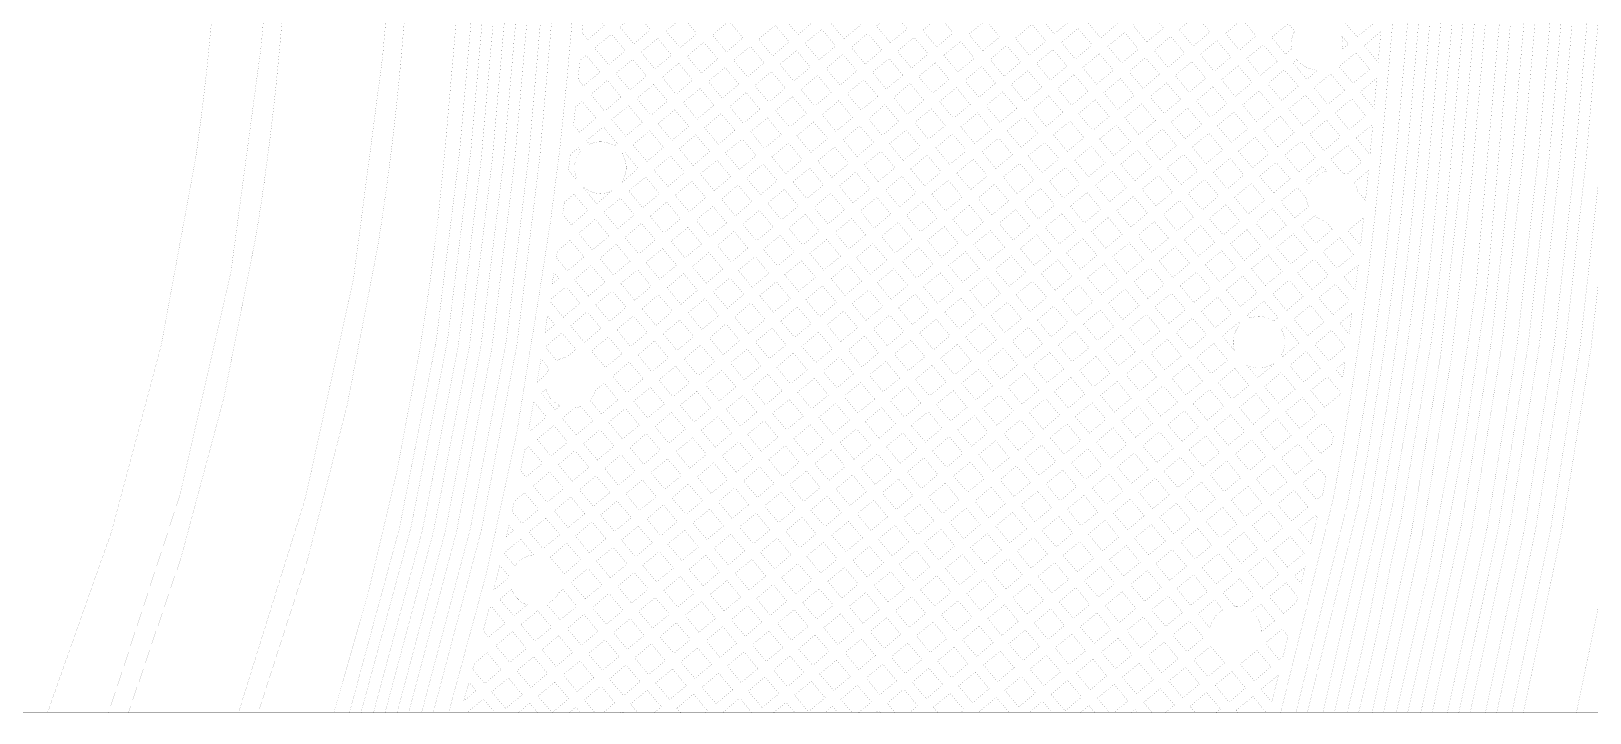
# Model space of a CAD drawing. Extents: x 592 to 965, y 89 to 353.
# Drawn here: x 716.63 to 748.82, y 254.56 to 268.64 of the extents above; entities that cross this region are included whole.
import ezdxf

# ---------------------------------------------------------------- set-up
doc = ezdxf.new("R2010")
doc.units = 0
doc.layers.add('b_area', color=2, linetype='Continuous')

# ---------------------------------------------------------------- blocks, each defined once
blk = doc.blocks.new('PAD_R2')
at = {"layer": 'b_area', "const_width": 0.5}
blk.add_lwpolyline([(0.25, 0, 1), (-0.25, 0, 1)], format="xyb", close=True, dxfattribs=at)

msp = doc.modelspace()

# ---------------------------------------------------------------- linework, layer by layer
at = {"layer": 'b_area', "const_width": 0.0015}
for points in [[(709.841, 254.565), (709.841, 291.046), (765.966, 291.046), (765.966, 254.565)], [(728.01, 268.597), (728.122, 268.464), (728.467, 268.753), (728.178, 269.098), (728.044, 268.986)], [(732.174, 268.91), (732.463, 268.565), (732.808, 268.854), (732.519, 269.199)], [(733.13, 268.826), (733.419, 268.482), (733.764, 268.771), (733.475, 269.115)], [(737.471, 268.928), (737.76, 268.583), (738.105, 268.872), (737.816, 269.217)], [(738.427, 268.844), (738.716, 268.5), (739.06, 268.789), (738.771, 269.133)], [(743.724, 268.862), (744.013, 268.518), (744.356, 268.806), (744.067, 269.151)], [(728.789, 268.725), (729.078, 268.38), (729.422, 268.669), (729.133, 269.014)], [(729.744, 268.641), (730.033, 268.297), (730.377, 268.586), (730.089, 268.93)], [(730.699, 268.558), (730.988, 268.213), (731.333, 268.502), (731.044, 268.847)], [(731.655, 268.474), (731.944, 268.129), (732.288, 268.418), (731.999, 268.763)], [(734.086, 268.743), (734.375, 268.398), (734.719, 268.687), (734.43, 269.031)], [(735.041, 268.659), (735.33, 268.314), (735.674, 268.603), (735.385, 268.948)], [(735.996, 268.575), (736.285, 268.231), (736.63, 268.52), (736.341, 268.865)], [(736.952, 268.492), (737.241, 268.148), (737.585, 268.436), (737.296, 268.781)], [(739.382, 268.761), (739.671, 268.416), (740.015, 268.705), (739.726, 269.049)], [(740.337, 268.677), (740.626, 268.332), (740.971, 268.622), (740.682, 268.966)], [(741.293, 268.593), (741.582, 268.249), (741.926, 268.538), (741.637, 268.882)], [(728.269, 268.289), (728.558, 267.944), (728.903, 268.233), (728.614, 268.578)], [(729.225, 268.205), (729.514, 267.861), (729.858, 268.15), (729.569, 268.494)], [(730.18, 268.122), (730.469, 267.777), (730.813, 268.066), (730.524, 268.411)], [(732.61, 268.39), (732.899, 268.046), (733.244, 268.335), (732.955, 268.679)], [(733.566, 268.307), (733.855, 267.962), (734.199, 268.251), (733.911, 268.596)], [(734.521, 268.223), (734.811, 267.879), (735.155, 268.167), (734.866, 268.512)], [(735.477, 268.139), (735.765, 267.795), (736.11, 268.084), (735.821, 268.428)], [(737.907, 268.408), (738.196, 268.064), (738.541, 268.353), (738.252, 268.697)], [(738.863, 268.325), (739.152, 267.981), (739.496, 268.27), (739.207, 268.614)], [(739.818, 268.241), (740.107, 267.897), (740.451, 268.185), (740.162, 268.53)], [(740.773, 268.157), (741.062, 267.813), (741.407, 268.102), (741.118, 268.446)], [(731.135, 268.038), (731.424, 267.693), (731.769, 267.982), (731.48, 268.327)], [(732.091, 267.954), (732.38, 267.61), (732.724, 267.899), (732.435, 268.243)], [(733.046, 267.87), (733.335, 267.526), (733.68, 267.815), (733.391, 268.16)], [(736.432, 268.056), (736.721, 267.711), (737.066, 268.001), (736.777, 268.345)], [(737.388, 267.973), (737.677, 267.628), (738.021, 267.917), (737.732, 268.261)], [(738.343, 267.889), (738.632, 267.544), (738.977, 267.834), (738.688, 268.178)], [(739.299, 267.805), (739.588, 267.461), (739.932, 267.75), (739.643, 268.094)], [(741.729, 268.074), (742.018, 267.73), (742.362, 268.018), (742.073, 268.363)], [(743.64, 267.907), (743.929, 267.563), (744.273, 267.852), (743.984, 268.196)], [(728.705, 267.769), (728.994, 267.425), (729.339, 267.714), (729.05, 268.058)], [(729.661, 267.686), (729.95, 267.341), (730.294, 267.63), (730.005, 267.975)], [(730.616, 267.602), (730.905, 267.257), (731.249, 267.546), (730.96, 267.891)], [(731.571, 267.518), (731.86, 267.174), (732.205, 267.463), (731.916, 267.807)], [(734.002, 267.787), (734.291, 267.443), (734.635, 267.732), (734.346, 268.076)], [(734.958, 267.704), (735.246, 267.359), (735.59, 267.648), (735.302, 267.992)], [(735.912, 267.62), (736.201, 267.275), (736.546, 267.564), (736.257, 267.909)], [(736.868, 267.536), (737.157, 267.192), (737.502, 267.481), (737.213, 267.826)], [(740.254, 267.722), (740.543, 267.377), (740.887, 267.666), (740.598, 268.01)], [(741.209, 267.638), (741.498, 267.293), (741.843, 267.583), (741.554, 267.927)], [(742.165, 267.554), (742.454, 267.21), (742.798, 267.499), (742.509, 267.843)], [(728.185, 267.333), (728.474, 266.989), (728.819, 267.278), (728.53, 267.622)], [(729.141, 267.25), (729.43, 266.905), (729.775, 267.194), (729.485, 267.539)], [(730.097, 267.166), (730.386, 266.822), (730.73, 267.11), (730.441, 267.455)], [(732.527, 267.435), (732.816, 267.091), (733.16, 267.379), (732.871, 267.723)], [(733.482, 267.351), (733.771, 267.007), (734.116, 267.296), (733.827, 267.64)], [(734.438, 267.268), (734.727, 266.923), (735.071, 267.213), (734.782, 267.557)], [(735.393, 267.184), (735.682, 266.84), (736.026, 267.128), (735.737, 267.473)], [(737.824, 267.453), (738.113, 267.109), (738.457, 267.398), (738.168, 267.742)], [(738.779, 267.369), (739.068, 267.025), (739.413, 267.314), (739.123, 267.658)], [(739.735, 267.286), (740.024, 266.941), (740.368, 267.23), (740.079, 267.575)], [(740.69, 267.202), (740.979, 266.858), (741.323, 267.146), (741.034, 267.491)], [(743.12, 267.471), (743.409, 267.126), (743.754, 267.416), (743.465, 267.76)], [(731.052, 267.082), (731.341, 266.738), (731.685, 267.027), (731.396, 267.371)], [(732.007, 266.999), (732.296, 266.654), (732.641, 266.944), (732.352, 267.288)], [(732.963, 266.915), (733.252, 266.571), (733.596, 266.86), (733.307, 267.204)], [(733.918, 266.831), (734.207, 266.487), (734.551, 266.776), (734.263, 267.121)], [(736.348, 267.1), (736.638, 266.756), (736.982, 267.045), (736.693, 267.389)], [(737.304, 267.017), (737.593, 266.673), (737.938, 266.962), (737.649, 267.306)], [(738.26, 266.934), (738.549, 266.589), (738.893, 266.878), (738.604, 267.222)], [(739.215, 266.85), (739.504, 266.505), (739.849, 266.794), (739.56, 267.139)], [(741.645, 267.118), (741.934, 266.774), (742.279, 267.063), (741.99, 267.407)], [(742.601, 267.035), (742.89, 266.691), (743.234, 266.98), (742.945, 267.324)], [(743.556, 266.951), (743.845, 266.607), (744.19, 266.896), (743.9, 267.241)], [(728.621, 266.814), (728.91, 266.469), (729.255, 266.758), (728.966, 267.103)], [(729.577, 266.73), (729.866, 266.386), (730.211, 266.675), (729.922, 267.019)], [(730.533, 266.647), (730.822, 266.302), (731.166, 266.591), (730.877, 266.935)], [(731.488, 266.563), (731.777, 266.218), (732.121, 266.508), (731.832, 266.852)], [(734.874, 266.748), (735.163, 266.404), (735.507, 266.693), (735.218, 267.037)], [(735.829, 266.665), (736.118, 266.32), (736.462, 266.609), (736.173, 266.953)], [(736.784, 266.581), (737.073, 266.237), (737.418, 266.526), (737.129, 266.87)], [(740.171, 266.766), (740.459, 266.422), (740.804, 266.711), (740.515, 267.055)], [(741.126, 266.683), (741.415, 266.338), (741.759, 266.627), (741.47, 266.971)], [(742.081, 266.599), (742.37, 266.255), (742.714, 266.544), (742.426, 266.888)], [(743.037, 266.516), (743.326, 266.171), (743.67, 266.46), (743.381, 266.804)], [(729.057, 266.294), (729.346, 265.949), (729.691, 266.239), (729.402, 266.583)], [(730.013, 266.21), (730.302, 265.866), (730.647, 266.155), (730.358, 266.5)], [(732.443, 266.479), (732.732, 266.135), (733.077, 266.424), (732.788, 266.768)], [(733.399, 266.396), (733.688, 266.052), (734.032, 266.34), (733.743, 266.684)], [(734.354, 266.312), (734.643, 265.968), (734.988, 266.257), (734.698, 266.601)], [(735.31, 266.229), (735.599, 265.884), (735.943, 266.173), (735.654, 266.518)], [(737.74, 266.497), (738.029, 266.153), (738.374, 266.442), (738.085, 266.787)], [(738.696, 266.414), (738.985, 266.069), (739.329, 266.358), (739.04, 266.703)], [(739.651, 266.33), (739.94, 265.986), (740.284, 266.275), (739.996, 266.619)], [(740.606, 266.247), (740.895, 265.902), (741.24, 266.191), (740.951, 266.536)], [(730.969, 266.127), (731.257, 265.783), (731.602, 266.072), (731.313, 266.416)], [(731.924, 266.043), (732.213, 265.699), (732.557, 265.988), (732.268, 266.332)], [(732.879, 265.96), (733.168, 265.616), (733.513, 265.905), (733.224, 266.249)], [(733.835, 265.876), (734.124, 265.532), (734.468, 265.821), (734.179, 266.165)], [(736.265, 266.145), (736.554, 265.801), (736.898, 266.09), (736.609, 266.434)], [(737.22, 266.061), (737.509, 265.717), (737.854, 266.006), (737.565, 266.35)], [(738.176, 265.978), (738.465, 265.633), (738.81, 265.922), (738.521, 266.267)], [(739.132, 265.894), (739.421, 265.55), (739.765, 265.839), (739.476, 266.183)], [(741.562, 266.163), (741.851, 265.819), (742.195, 266.108), (741.906, 266.452)], [(742.517, 266.079), (742.806, 265.735), (743.151, 266.024), (742.861, 266.369)], [(729.493, 265.774), (729.782, 265.43), (730.127, 265.719), (729.838, 266.063)], [(730.449, 265.691), (730.738, 265.347), (731.082, 265.636), (730.794, 265.98)], [(731.404, 265.608), (731.694, 265.263), (732.038, 265.552), (731.748, 265.896)], [(734.79, 265.792), (735.079, 265.448), (735.424, 265.737), (735.134, 266.082)], [(735.746, 265.709), (736.034, 265.365), (736.379, 265.654), (736.09, 265.998)], [(736.701, 265.626), (736.99, 265.281), (737.334, 265.57), (737.045, 265.914)], [(740.087, 265.811), (740.376, 265.466), (740.72, 265.755), (740.431, 266.1)], [(741.042, 265.727), (741.331, 265.383), (741.676, 265.672), (741.387, 266.016)], [(741.998, 265.644), (742.287, 265.299), (742.631, 265.588), (742.342, 265.932)], [(728.974, 265.339), (729.263, 264.994), (729.607, 265.283), (729.318, 265.627)], [(729.929, 265.255), (730.218, 264.911), (730.562, 265.2), (730.274, 265.544)], [(732.36, 265.524), (732.648, 265.18), (732.993, 265.469), (732.704, 265.813)], [(733.315, 265.44), (733.604, 265.096), (733.949, 265.385), (733.659, 265.73)], [(734.271, 265.357), (734.56, 265.012), (734.904, 265.301), (734.615, 265.646)], [(735.226, 265.273), (735.515, 264.929), (735.859, 265.218), (735.571, 265.562)], [(737.656, 265.542), (737.945, 265.197), (738.29, 265.486), (738.001, 265.831)], [(738.612, 265.458), (738.901, 265.114), (739.245, 265.403), (738.957, 265.747)], [(739.568, 265.375), (739.857, 265.031), (740.201, 265.319), (739.912, 265.664)], [(740.523, 265.291), (740.812, 264.947), (741.156, 265.236), (740.867, 265.58)], [(728.455, 264.903), (728.744, 264.558), (729.088, 264.847), (728.799, 265.192)], [(730.885, 265.171), (731.174, 264.827), (731.518, 265.116), (731.229, 265.461)], [(731.84, 265.088), (732.129, 264.744), (732.473, 265.033), (732.184, 265.377)], [(732.795, 265.004), (733.084, 264.66), (733.429, 264.949), (733.14, 265.293)], [(733.751, 264.921), (734.04, 264.576), (734.385, 264.865), (734.095, 265.21)], [(736.181, 265.19), (736.47, 264.845), (736.815, 265.134), (736.526, 265.479)], [(737.137, 265.106), (737.426, 264.762), (737.77, 265.05), (737.481, 265.395)], [(738.092, 265.022), (738.381, 264.678), (738.726, 264.967), (738.437, 265.311)], [(739.048, 264.939), (739.337, 264.594), (739.681, 264.884), (739.392, 265.228)], [(741.478, 265.208), (741.767, 264.863), (742.112, 265.152), (741.823, 265.497)], [(729.41, 264.819), (729.699, 264.475), (730.043, 264.764), (729.754, 265.108)], [(730.365, 264.735), (730.654, 264.391), (730.998, 264.68), (730.709, 265.025)], [(731.321, 264.652), (731.609, 264.308), (731.954, 264.597), (731.665, 264.941)], [(734.707, 264.837), (734.995, 264.493), (735.339, 264.782), (735.051, 265.126)], [(735.662, 264.754), (735.951, 264.409), (736.295, 264.698), (736.006, 265.043)], [(736.617, 264.67), (736.907, 264.326), (737.251, 264.615), (736.962, 264.959)], [(737.573, 264.586), (737.862, 264.242), (738.206, 264.531), (737.917, 264.875)], [(740.004, 264.855), (740.292, 264.511), (740.636, 264.8), (740.348, 265.144)], [(740.959, 264.772), (741.248, 264.427), (741.592, 264.716), (741.303, 265.061)], [(741.914, 264.688), (742.203, 264.344), (742.547, 264.633), (742.259, 264.977)], [(727.935, 264.467), (728.224, 264.123), (728.569, 264.411), (728.279, 264.756)], [(728.891, 264.383), (729.179, 264.039), (729.524, 264.328), (729.235, 264.672)], [(729.846, 264.3), (730.135, 263.955), (730.479, 264.244), (730.19, 264.589)], [(732.276, 264.569), (732.565, 264.224), (732.909, 264.513), (732.62, 264.858)], [(733.231, 264.485), (733.52, 264.14), (733.865, 264.429), (733.576, 264.774)], [(734.187, 264.401), (734.476, 264.057), (734.82, 264.346), (734.532, 264.69)], [(735.142, 264.318), (735.431, 263.973), (735.776, 264.262), (735.486, 264.607)], [(738.528, 264.503), (738.817, 264.158), (739.162, 264.447), (738.873, 264.792)], [(739.484, 264.419), (739.772, 264.075), (740.117, 264.364), (739.828, 264.708)], [(740.439, 264.336), (740.728, 263.992), (741.072, 264.28), (740.783, 264.625)], [(728.371, 263.947), (728.66, 263.603), (729.004, 263.892), (728.715, 264.236)], [(730.801, 264.216), (731.09, 263.872), (731.434, 264.161), (731.145, 264.505)], [(731.756, 264.133), (732.045, 263.788), (732.39, 264.077), (732.101, 264.422)], [(732.712, 264.049), (733.001, 263.705), (733.345, 263.993), (733.056, 264.338)], [(733.667, 263.965), (733.956, 263.621), (734.301, 263.91), (734.012, 264.254)], [(736.098, 264.234), (736.387, 263.889), (736.731, 264.179), (736.442, 264.523)], [(737.053, 264.15), (737.342, 263.806), (737.687, 264.095), (737.398, 264.44)], [(738.009, 264.067), (738.298, 263.723), (738.642, 264.011), (738.353, 264.356)], [(738.964, 263.983), (739.253, 263.639), (739.597, 263.928), (739.308, 264.272)], [(741.394, 264.252), (741.683, 263.908), (742.028, 264.197), (741.739, 264.541)], [(742.35, 264.169), (742.639, 263.824), (742.983, 264.113), (742.694, 264.458)], [(743.306, 264.085), (743.595, 263.741), (743.939, 264.029), (743.649, 264.374)], [(729.326, 263.864), (729.615, 263.519), (729.96, 263.808), (729.671, 264.153)], [(730.282, 263.78), (730.57, 263.436), (730.915, 263.725), (730.626, 264.069)], [(731.237, 263.697), (731.526, 263.352), (731.87, 263.641), (731.581, 263.986)], [(732.192, 263.613), (732.481, 263.268), (732.826, 263.558), (732.537, 263.902)], [(734.623, 263.882), (734.912, 263.537), (735.256, 263.826), (734.967, 264.171)], [(735.578, 263.798), (735.868, 263.454), (736.212, 263.742), (735.922, 264.087)], [(736.534, 263.714), (736.823, 263.37), (737.167, 263.659), (736.878, 264.003)], [(737.489, 263.631), (737.778, 263.287), (738.123, 263.576), (737.834, 263.92)], [(739.919, 263.9), (740.208, 263.555), (740.553, 263.845), (740.264, 264.189)], [(740.875, 263.817), (741.164, 263.472), (741.508, 263.761), (741.219, 264.105)], [(741.83, 263.733), (742.119, 263.388), (742.464, 263.678), (742.175, 264.022)], [(742.786, 263.649), (743.075, 263.305), (743.419, 263.594), (743.13, 263.938)], [(727.852, 263.511), (728.14, 263.167), (728.485, 263.456), (728.196, 263.8)], [(728.807, 263.428), (729.096, 263.084), (729.44, 263.373), (729.151, 263.717)], [(729.762, 263.344), (730.051, 263), (730.395, 263.289), (730.107, 263.633)], [(733.148, 263.53), (733.437, 263.185), (733.781, 263.474), (733.492, 263.818)], [(734.103, 263.446), (734.392, 263.101), (734.737, 263.39), (734.448, 263.735)], [(735.059, 263.362), (735.348, 263.018), (735.692, 263.307), (735.403, 263.651)], [(738.445, 263.548), (738.734, 263.203), (739.078, 263.492), (738.789, 263.836)], [(739.4, 263.464), (739.689, 263.119), (740.033, 263.408), (739.744, 263.753)], [(740.355, 263.38), (740.644, 263.036), (740.989, 263.325), (740.7, 263.67)], [(741.311, 263.297), (741.6, 262.953), (741.944, 263.241), (741.655, 263.586)], [(727.337, 263.069), (727.621, 262.731), (727.965, 263.02), (727.676, 263.364), (727.339, 263.081)], [(728.287, 262.992), (728.576, 262.648), (728.921, 262.937), (728.632, 263.281)], [(730.717, 263.261), (731.007, 262.916), (731.351, 263.205), (731.061, 263.55)], [(731.673, 263.177), (731.962, 262.832), (732.306, 263.121), (732.017, 263.466)], [(732.628, 263.093), (732.917, 262.749), (733.262, 263.038), (732.973, 263.383)], [(733.584, 263.01), (733.873, 262.666), (734.217, 262.954), (733.928, 263.299)], [(736.014, 263.279), (736.303, 262.934), (736.647, 263.223), (736.359, 263.567)], [(736.969, 263.195), (737.258, 262.85), (737.603, 263.14), (737.314, 263.484)], [(737.925, 263.112), (738.214, 262.767), (738.559, 263.056), (738.27, 263.401)], [(738.881, 263.028), (739.17, 262.684), (739.514, 262.972), (739.225, 263.317)], [(742.266, 263.213), (742.555, 262.869), (742.9, 263.158), (742.611, 263.502)], [(743.222, 263.13), (743.511, 262.785), (743.856, 263.074), (743.566, 263.419)], [(729.243, 262.908), (729.532, 262.564), (729.876, 262.853), (729.587, 263.197)], [(730.198, 262.825), (730.487, 262.481), (730.831, 262.769), (730.542, 263.114)], [(731.153, 262.741), (731.443, 262.397), (731.787, 262.685), (731.498, 263.03)], [(732.109, 262.657), (732.397, 262.313), (732.742, 262.602), (732.453, 262.946)], [(734.539, 262.926), (734.828, 262.582), (735.173, 262.871), (734.884, 263.215)], [(735.495, 262.843), (735.784, 262.498), (736.128, 262.787), (735.839, 263.132)], [(736.45, 262.759), (736.739, 262.415), (737.083, 262.704), (736.794, 263.048)], [(737.405, 262.675), (737.694, 262.331), (738.039, 262.62), (737.75, 262.965)], [(739.836, 262.944), (740.125, 262.6), (740.469, 262.889), (740.18, 263.233)], [(740.791, 262.861), (741.08, 262.516), (741.425, 262.806), (741.136, 263.15)], [(742.702, 262.694), (742.991, 262.349), (743.336, 262.638), (743.047, 262.983)], [(727.768, 262.556), (728.057, 262.212), (728.401, 262.501), (728.112, 262.845)], [(728.723, 262.472), (729.012, 262.128), (729.357, 262.417), (729.068, 262.762)], [(729.679, 262.389), (729.968, 262.045), (730.312, 262.334), (730.023, 262.678)], [(733.064, 262.574), (733.353, 262.229), (733.698, 262.519), (733.409, 262.863)], [(734.02, 262.491), (734.309, 262.146), (734.653, 262.435), (734.364, 262.779)], [(734.975, 262.407), (735.264, 262.062), (735.609, 262.351), (735.32, 262.696)], [(738.361, 262.592), (738.65, 262.248), (738.995, 262.537), (738.706, 262.881)], [(739.317, 262.509), (739.605, 262.164), (739.949, 262.453), (739.661, 262.797)], [(740.272, 262.425), (740.561, 262.08), (740.905, 262.37), (740.616, 262.714)], [(728.204, 262.036), (728.492, 261.692), (728.837, 261.981), (728.548, 262.326)], [(730.634, 262.305), (730.923, 261.961), (731.267, 262.25), (730.978, 262.594)], [(731.59, 262.222), (731.878, 261.877), (732.222, 262.166), (731.934, 262.51)], [(732.544, 262.138), (732.834, 261.793), (733.178, 262.083), (732.889, 262.427)], [(733.5, 262.054), (733.789, 261.71), (734.134, 261.999), (733.845, 262.344)], [(735.931, 262.323), (736.22, 261.979), (736.564, 262.268), (736.275, 262.612)], [(736.886, 262.24), (737.175, 261.895), (737.519, 262.184), (737.23, 262.528)], [(737.841, 262.156), (738.13, 261.812), (738.475, 262.101), (738.186, 262.445)], [(738.797, 262.073), (739.086, 261.728), (739.43, 262.017), (739.141, 262.362)], [(743.138, 262.174), (743.427, 261.83), (743.772, 262.119), (743.483, 262.463)], [(729.159, 261.953), (729.448, 261.609), (729.793, 261.898), (729.503, 262.242)], [(730.115, 261.87), (730.404, 261.525), (730.748, 261.814), (730.459, 262.158)], [(731.07, 261.786), (731.359, 261.442), (731.703, 261.731), (731.414, 262.075)], [(732.025, 261.702), (732.314, 261.358), (732.658, 261.646), (732.369, 261.991)], [(734.456, 261.971), (734.745, 261.627), (735.089, 261.915), (734.8, 262.26)], [(735.411, 261.887), (735.7, 261.543), (736.044, 261.832), (735.756, 262.176)], [(736.367, 261.804), (736.655, 261.459), (737, 261.748), (736.711, 262.093)], [(737.322, 261.72), (737.611, 261.376), (737.955, 261.665), (737.666, 262.009)], [(739.752, 261.989), (740.041, 261.645), (740.385, 261.934), (740.096, 262.278)], [(740.708, 261.905), (740.997, 261.561), (741.341, 261.85), (741.052, 262.194)], [(742.619, 261.738), (742.908, 261.394), (743.252, 261.683), (742.963, 262.027)], [(728.639, 261.517), (728.928, 261.173), (729.273, 261.462), (728.984, 261.806)], [(729.595, 261.434), (729.884, 261.089), (730.229, 261.378), (729.94, 261.723)], [(732.98, 261.618), (733.27, 261.274), (733.614, 261.563), (733.325, 261.907)], [(733.936, 261.535), (734.225, 261.19), (734.57, 261.48), (734.281, 261.824)], [(734.892, 261.451), (735.181, 261.107), (735.525, 261.396), (735.236, 261.74)], [(735.847, 261.368), (736.136, 261.023), (736.48, 261.312), (736.191, 261.657)], [(738.277, 261.636), (738.566, 261.292), (738.911, 261.581), (738.622, 261.926)], [(739.233, 261.553), (739.522, 261.209), (739.866, 261.498), (739.577, 261.842)], [(740.188, 261.47), (740.478, 261.125), (740.822, 261.414), (740.532, 261.758)], [(741.144, 261.386), (741.433, 261.041), (741.777, 261.33), (741.488, 261.675)], [(730.551, 261.35), (730.839, 261.006), (731.184, 261.295), (730.895, 261.639)], [(731.506, 261.266), (731.795, 260.922), (732.139, 261.211), (731.85, 261.555)], [(732.461, 261.183), (732.75, 260.838), (733.094, 261.127), (732.805, 261.471)], [(733.417, 261.099), (733.705, 260.754), (734.05, 261.043), (733.761, 261.388)], [(736.802, 261.284), (737.091, 260.94), (737.436, 261.229), (737.147, 261.573)], [(737.758, 261.201), (738.047, 260.857), (738.391, 261.145), (738.102, 261.489)], [(738.713, 261.117), (739.002, 260.773), (739.347, 261.062), (739.058, 261.406)], [(742.099, 261.302), (742.388, 260.958), (742.733, 261.247), (742.444, 261.591)], [(743.055, 261.219), (743.344, 260.874), (743.66, 261.14), (743.668, 261.188), (743.399, 261.508)], [(729.075, 260.997), (729.364, 260.653), (729.709, 260.942), (729.42, 261.287)], [(730.031, 260.914), (730.32, 260.57), (730.664, 260.859), (730.376, 261.203)], [(730.986, 260.831), (731.276, 260.486), (731.62, 260.775), (731.331, 261.12)], [(731.942, 260.747), (732.231, 260.402), (732.575, 260.691), (732.286, 261.036)], [(734.372, 261.015), (734.661, 260.671), (735.006, 260.96), (734.717, 261.305)], [(735.328, 260.932), (735.617, 260.588), (735.961, 260.876), (735.672, 261.221)], [(736.283, 260.848), (736.572, 260.504), (736.916, 260.793), (736.627, 261.137)], [(737.238, 260.765), (737.527, 260.42), (737.872, 260.71), (737.583, 261.054)], [(739.669, 261.034), (739.958, 260.689), (740.302, 260.978), (740.013, 261.323)], [(740.624, 260.95), (740.913, 260.606), (741.258, 260.894), (740.968, 261.239)], [(741.58, 260.866), (741.868, 260.522), (742.213, 260.811), (741.924, 261.155)], [(742.535, 260.783), (742.824, 260.438), (743.169, 260.728), (742.88, 261.072)], [(728.556, 260.562), (728.845, 260.217), (729.189, 260.506), (728.9, 260.851)], [(729.511, 260.478), (729.8, 260.134), (730.145, 260.423), (729.856, 260.767)], [(730.467, 260.395), (730.756, 260.05), (731.1, 260.339), (730.811, 260.684)], [(732.897, 260.663), (733.186, 260.319), (733.53, 260.607), (733.241, 260.952)], [(733.852, 260.579), (734.141, 260.235), (734.486, 260.524), (734.197, 260.868)], [(734.808, 260.496), (735.097, 260.151), (735.442, 260.441), (735.153, 260.785)], [(735.764, 260.413), (736.053, 260.068), (736.397, 260.357), (736.108, 260.701)], [(738.194, 260.681), (738.483, 260.337), (738.827, 260.626), (738.538, 260.97)], [(739.149, 260.597), (739.438, 260.253), (739.783, 260.542), (739.494, 260.887)], [(740.105, 260.514), (740.394, 260.17), (740.738, 260.459), (740.449, 260.803)], [(741.06, 260.43), (741.349, 260.086), (741.693, 260.375), (741.404, 260.719)], [(727.081, 260.209), (727.37, 259.865), (727.714, 260.154), (727.425, 260.498)], [(728.036, 260.126), (728.326, 259.781), (728.67, 260.07), (728.381, 260.415)], [(731.422, 260.311), (731.712, 259.966), (732.056, 260.255), (731.767, 260.6)], [(732.378, 260.227), (732.667, 259.883), (733.011, 260.172), (732.722, 260.516)], [(733.333, 260.144), (733.622, 259.799), (733.966, 260.088), (733.677, 260.432)], [(736.719, 260.329), (737.008, 259.984), (737.352, 260.274), (737.063, 260.618)], [(737.674, 260.245), (737.963, 259.901), (738.308, 260.19), (738.019, 260.534)], [(738.63, 260.162), (738.919, 259.817), (739.263, 260.106), (738.974, 260.451)], [(739.585, 260.078), (739.874, 259.733), (740.219, 260.023), (739.93, 260.367)], [(742.015, 260.347), (742.304, 260.002), (742.649, 260.291), (742.36, 260.636)], [(728.992, 260.042), (729.281, 259.698), (729.625, 259.987), (729.336, 260.331)], [(729.947, 259.959), (730.236, 259.614), (730.581, 259.903), (730.292, 260.248)], [(730.903, 259.875), (731.192, 259.53), (731.536, 259.819), (731.247, 260.164)], [(731.859, 259.791), (732.147, 259.447), (732.492, 259.736), (732.203, 260.08)], [(734.288, 260.06), (734.577, 259.715), (734.922, 260.005), (734.633, 260.349)], [(735.244, 259.976), (735.533, 259.632), (735.877, 259.921), (735.589, 260.266)], [(736.2, 259.893), (736.488, 259.549), (736.832, 259.838), (736.544, 260.182)], [(737.155, 259.809), (737.444, 259.465), (737.788, 259.754), (737.499, 260.098)], [(740.541, 259.994), (740.83, 259.65), (741.174, 259.939), (740.885, 260.283)], [(741.496, 259.911), (741.785, 259.567), (742.129, 259.855), (741.84, 260.2)], [(742.451, 259.827), (742.74, 259.483), (743.085, 259.772), (742.796, 260.116)], [(727.517, 259.69), (727.806, 259.345), (728.15, 259.634), (727.861, 259.979)], [(728.472, 259.606), (728.761, 259.262), (729.106, 259.551), (728.817, 259.895)], [(729.428, 259.523), (729.717, 259.178), (730.061, 259.467), (729.772, 259.812)], [(730.383, 259.439), (730.672, 259.094), (731.017, 259.384), (730.728, 259.728)], [(732.814, 259.708), (733.103, 259.363), (733.447, 259.652), (733.158, 259.997)], [(733.769, 259.624), (734.058, 259.28), (734.402, 259.568), (734.113, 259.913)], [(734.724, 259.54), (735.013, 259.196), (735.358, 259.485), (735.069, 259.829)], [(735.68, 259.457), (735.969, 259.113), (736.313, 259.402), (736.024, 259.746)], [(738.11, 259.726), (738.399, 259.381), (738.744, 259.67), (738.455, 260.015)], [(739.066, 259.642), (739.355, 259.298), (739.699, 259.586), (739.41, 259.931)], [(740.021, 259.558), (740.31, 259.214), (740.654, 259.503), (740.366, 259.847)], [(740.976, 259.475), (741.266, 259.131), (741.61, 259.42), (741.321, 259.764)], [(726.998, 259.254), (727.287, 258.909), (727.631, 259.198), (727.342, 259.543)], [(727.953, 259.17), (728.241, 258.826), (728.586, 259.115), (728.297, 259.459)], [(731.339, 259.355), (731.628, 259.011), (731.972, 259.3), (731.683, 259.644)], [(732.294, 259.272), (732.583, 258.928), (732.928, 259.216), (732.639, 259.561)], [(733.25, 259.188), (733.539, 258.844), (733.883, 259.133), (733.594, 259.477)], [(736.635, 259.374), (736.924, 259.029), (737.268, 259.318), (736.979, 259.662)], [(737.59, 259.29), (737.88, 258.945), (738.224, 259.234), (737.935, 259.579)], [(738.546, 259.206), (738.835, 258.862), (739.18, 259.151), (738.891, 259.495)], [(739.502, 259.123), (739.791, 258.778), (740.135, 259.067), (739.846, 259.411)], [(741.932, 259.391), (742.221, 259.047), (742.565, 259.336), (742.276, 259.68)], [(728.908, 259.087), (729.197, 258.742), (729.542, 259.031), (729.253, 259.376)], [(729.864, 259.003), (730.153, 258.659), (730.497, 258.947), (730.208, 259.292)], [(730.819, 258.919), (731.108, 258.575), (731.453, 258.864), (731.164, 259.208)], [(731.775, 258.836), (732.064, 258.492), (732.408, 258.781), (732.119, 259.125)], [(734.205, 259.105), (734.494, 258.76), (734.838, 259.049), (734.549, 259.393)], [(735.16, 259.021), (735.449, 258.677), (735.793, 258.966), (735.505, 259.31)], [(736.115, 258.937), (736.404, 258.593), (736.749, 258.882), (736.46, 259.227)], [(737.071, 258.854), (737.361, 258.51), (737.705, 258.798), (737.415, 259.143)], [(740.457, 259.039), (740.746, 258.694), (741.09, 258.984), (740.801, 259.328)], [(741.413, 258.955), (741.702, 258.611), (742.046, 258.9), (741.757, 259.245)], [(742.368, 258.872), (742.657, 258.528), (743.001, 258.816), (742.712, 259.161)], [(727.434, 258.734), (727.722, 258.39), (728.066, 258.679), (727.778, 259.023)], [(728.388, 258.651), (728.678, 258.306), (729.022, 258.595), (728.733, 258.94)], [(729.344, 258.567), (729.633, 258.223), (729.978, 258.512), (729.689, 258.856)], [(730.3, 258.484), (730.589, 258.139), (730.933, 258.428), (730.644, 258.772)], [(732.73, 258.752), (733.019, 258.408), (733.363, 258.697), (733.074, 259.041)], [(733.685, 258.669), (733.974, 258.324), (734.319, 258.613), (734.03, 258.958)], [(734.641, 258.585), (734.93, 258.241), (735.274, 258.53), (734.985, 258.874)], [(735.596, 258.501), (735.885, 258.157), (736.229, 258.446), (735.94, 258.791)], [(738.027, 258.77), (738.316, 258.426), (738.66, 258.715), (738.371, 259.059)], [(738.982, 258.687), (739.271, 258.342), (739.615, 258.631), (739.327, 258.976)], [(739.937, 258.603), (740.227, 258.259), (740.571, 258.547), (740.282, 258.892)], [(740.893, 258.519), (741.182, 258.175), (741.527, 258.464), (741.237, 258.809)], [(726.914, 258.298), (727.203, 257.954), (727.547, 258.243), (727.258, 258.587)], [(727.869, 258.215), (728.158, 257.871), (728.502, 258.159), (728.213, 258.504)], [(731.255, 258.4), (731.544, 258.055), (731.889, 258.345), (731.6, 258.689)], [(732.211, 258.316), (732.5, 257.972), (732.844, 258.261), (732.555, 258.605)], [(733.166, 258.233), (733.455, 257.889), (733.799, 258.177), (733.51, 258.522)], [(734.121, 258.149), (734.41, 257.805), (734.755, 258.094), (734.466, 258.438)], [(736.551, 258.418), (736.841, 258.073), (737.185, 258.363), (736.896, 258.707)], [(737.507, 258.334), (737.796, 257.99), (738.14, 258.279), (737.851, 258.623)], [(738.463, 258.251), (738.751, 257.906), (739.096, 258.195), (738.807, 258.54)], [(739.418, 258.167), (739.707, 257.823), (740.051, 258.112), (739.762, 258.456)], [(741.849, 258.436), (742.137, 258.092), (742.482, 258.381), (742.193, 258.725)], [(728.824, 258.131), (729.114, 257.786), (729.458, 258.076), (729.169, 258.42)], [(729.78, 258.047), (730.069, 257.703), (730.414, 257.992), (730.125, 258.337)], [(730.736, 257.964), (731.025, 257.62), (731.369, 257.909), (731.08, 258.253)], [(731.691, 257.88), (731.98, 257.536), (732.325, 257.825), (732.036, 258.17)], [(735.077, 258.066), (735.366, 257.721), (735.71, 258.01), (735.421, 258.354)], [(736.032, 257.982), (736.321, 257.637), (736.665, 257.926), (736.376, 258.271)], [(736.988, 257.898), (737.277, 257.554), (737.621, 257.843), (737.332, 258.188)], [(740.374, 258.084), (740.663, 257.739), (741.007, 258.028), (740.718, 258.372)], [(741.329, 258), (741.618, 257.655), (741.962, 257.945), (741.673, 258.289)], [(742.284, 257.917), (742.573, 257.572), (742.918, 257.861), (742.629, 258.206)], [(727.35, 257.779), (727.639, 257.435), (727.983, 257.724), (727.694, 258.068)], [(728.305, 257.695), (728.594, 257.351), (728.938, 257.64), (728.649, 257.984)], [(729.261, 257.611), (729.55, 257.267), (729.894, 257.556), (729.605, 257.901)], [(730.216, 257.528), (730.505, 257.184), (730.85, 257.473), (730.561, 257.817)], [(732.647, 257.797), (732.935, 257.453), (733.28, 257.742), (732.991, 258.086)], [(733.602, 257.714), (733.891, 257.369), (734.235, 257.658), (733.946, 258.002)], [(734.557, 257.63), (734.846, 257.285), (735.191, 257.574), (734.902, 257.919)], [(735.513, 257.546), (735.802, 257.202), (736.146, 257.49), (735.857, 257.835)], [(737.943, 257.815), (738.232, 257.471), (738.576, 257.759), (738.287, 258.104)], [(738.898, 257.731), (739.187, 257.387), (739.532, 257.676), (739.243, 258.02)], [(739.854, 257.648), (740.143, 257.303), (740.488, 257.592), (740.198, 257.937)], [(740.81, 257.564), (741.098, 257.22), (741.442, 257.509), (741.154, 257.853)], [(727.786, 257.259), (728.075, 256.915), (728.419, 257.204), (728.13, 257.548)], [(731.172, 257.445), (731.461, 257.1), (731.805, 257.389), (731.516, 257.733)], [(732.127, 257.361), (732.416, 257.017), (732.76, 257.306), (732.471, 257.65)], [(733.082, 257.278), (733.371, 256.933), (733.716, 257.222), (733.427, 257.567)], [(734.038, 257.194), (734.327, 256.85), (734.671, 257.138), (734.382, 257.483)], [(736.468, 257.462), (736.757, 257.118), (737.101, 257.407), (736.812, 257.751)], [(737.423, 257.379), (737.712, 257.035), (738.057, 257.324), (737.768, 257.668)], [(738.379, 257.296), (738.668, 256.951), (739.012, 257.24), (738.723, 257.584)], [(739.334, 257.212), (739.623, 256.867), (739.968, 257.156), (739.679, 257.501)], [(741.764, 257.48), (742.054, 257.136), (742.398, 257.425), (742.109, 257.77)], [(728.741, 257.176), (729.03, 256.831), (729.374, 257.12), (729.085, 257.464)], [(729.696, 257.092), (729.985, 256.748), (730.33, 257.037), (730.041, 257.381)], [(730.652, 257.009), (730.941, 256.664), (731.286, 256.953), (730.997, 257.298)], [(731.608, 256.925), (731.896, 256.581), (732.241, 256.87), (731.952, 257.214)], [(734.993, 257.11), (735.282, 256.766), (735.627, 257.055), (735.337, 257.399)], [(735.949, 257.026), (736.238, 256.682), (736.582, 256.971), (736.293, 257.315)], [(736.904, 256.943), (737.193, 256.598), (737.537, 256.888), (737.248, 257.232)], [(737.859, 256.859), (738.148, 256.515), (738.493, 256.804), (738.204, 257.149)], [(740.29, 257.128), (740.579, 256.784), (740.923, 257.073), (740.634, 257.417)], [(742.2, 256.961), (742.49, 256.616), (742.757, 256.841), (742.787, 256.962), (742.545, 257.25)], [(728.222, 256.74), (728.511, 256.395), (728.855, 256.684), (728.566, 257.029)], [(729.177, 256.656), (729.466, 256.312), (729.81, 256.601), (729.521, 256.945)], [(730.132, 256.572), (730.421, 256.228), (730.766, 256.517), (730.477, 256.862)], [(732.563, 256.841), (732.852, 256.497), (733.196, 256.786), (732.907, 257.131)], [(733.518, 256.758), (733.807, 256.414), (734.152, 256.703), (733.863, 257.047)], [(734.474, 256.675), (734.763, 256.33), (735.107, 256.619), (734.818, 256.963)], [(735.429, 256.591), (735.718, 256.246), (736.063, 256.535), (735.774, 256.88)], [(738.815, 256.776), (739.104, 256.431), (739.448, 256.72), (739.159, 257.065)], [(739.77, 256.692), (740.059, 256.348), (740.404, 256.637), (740.115, 256.981)], [(726.747, 256.387), (727.036, 256.043), (727.38, 256.332), (727.091, 256.676)], [(727.702, 256.304), (727.991, 255.959), (728.336, 256.248), (728.047, 256.593)], [(728.658, 256.22), (728.947, 255.876), (729.291, 256.165), (729.002, 256.509)], [(731.088, 256.489), (731.377, 256.145), (731.721, 256.434), (731.432, 256.778)], [(732.043, 256.406), (732.332, 256.061), (732.676, 256.35), (732.388, 256.694)], [(732.999, 256.322), (733.287, 255.978), (733.632, 256.267), (733.343, 256.611)], [(733.954, 256.239), (734.243, 255.894), (734.588, 256.183), (734.299, 256.528)], [(736.385, 256.507), (736.673, 256.163), (737.017, 256.452), (736.729, 256.796)], [(737.34, 256.423), (737.629, 256.079), (737.973, 256.368), (737.684, 256.712)], [(738.295, 256.34), (738.584, 255.995), (738.929, 256.285), (738.64, 256.629)], [(739.251, 256.256), (739.54, 255.912), (739.884, 256.201), (739.595, 256.545)], [(726.227, 255.951), (726.516, 255.607), (726.861, 255.896), (726.571, 256.241)], [(729.613, 256.137), (729.902, 255.792), (730.246, 256.081), (729.957, 256.426)], [(730.568, 256.053), (730.857, 255.709), (731.202, 255.998), (730.913, 256.342)], [(731.524, 255.97), (731.813, 255.625), (732.157, 255.914), (731.868, 256.259)], [(734.91, 256.155), (735.199, 255.81), (735.543, 256.099), (735.254, 256.444)], [(735.865, 256.071), (736.154, 255.727), (736.498, 256.016), (736.21, 256.36)], [(736.82, 255.988), (737.109, 255.643), (737.454, 255.932), (737.164, 256.276)], [(737.776, 255.904), (738.065, 255.559), (738.409, 255.848), (738.12, 256.193)], [(740.206, 256.173), (740.495, 255.828), (740.84, 256.117), (740.551, 256.462)], [(742.117, 256.005), (742.406, 255.661), (742.483, 255.725), (742.586, 256.146), (742.461, 256.294)], [(727.183, 255.868), (727.472, 255.523), (727.816, 255.812), (727.527, 256.157)], [(728.138, 255.784), (728.427, 255.44), (728.771, 255.729), (728.483, 256.073)], [(729.094, 255.701), (729.383, 255.356), (729.727, 255.645), (729.438, 255.99)], [(730.049, 255.617), (730.338, 255.273), (730.682, 255.562), (730.393, 255.906)], [(732.479, 255.886), (732.768, 255.542), (733.112, 255.831), (732.823, 256.175)], [(733.434, 255.802), (733.724, 255.458), (734.068, 255.747), (733.779, 256.092)], [(734.39, 255.719), (734.679, 255.374), (735.024, 255.663), (734.735, 256.008)], [(735.346, 255.635), (735.635, 255.291), (735.979, 255.58), (735.69, 255.924)], [(738.731, 255.82), (739.02, 255.476), (739.365, 255.765), (739.076, 256.109)], [(739.687, 255.737), (739.976, 255.393), (740.32, 255.681), (740.031, 256.026)], [(740.642, 255.653), (740.931, 255.309), (741.276, 255.598), (740.987, 255.942)], [(741.598, 255.569), (741.886, 255.225), (742.231, 255.514), (741.942, 255.858)], [(726.663, 255.432), (726.952, 255.087), (727.297, 255.376), (727.008, 255.721)], [(727.619, 255.348), (727.907, 255.004), (728.252, 255.293), (727.963, 255.637)], [(728.574, 255.265), (728.863, 254.92), (729.207, 255.209), (728.918, 255.554)], [(731.004, 255.534), (731.293, 255.189), (731.638, 255.478), (731.349, 255.823)], [(731.96, 255.45), (732.249, 255.106), (732.593, 255.395), (732.304, 255.739)], [(732.915, 255.367), (733.204, 255.022), (733.549, 255.311), (733.259, 255.656)], [(733.871, 255.283), (734.16, 254.938), (734.504, 255.227), (734.215, 255.572)], [(736.301, 255.552), (736.59, 255.207), (736.934, 255.496), (736.645, 255.841)], [(737.256, 255.468), (737.546, 255.124), (737.89, 255.412), (737.6, 255.757)], [(738.212, 255.384), (738.5, 255.04), (738.845, 255.329), (738.556, 255.673)], [(739.167, 255.301), (739.456, 254.956), (739.801, 255.246), (739.512, 255.59)], [(726.144, 254.996), (726.433, 254.652), (726.777, 254.94), (726.488, 255.285)], [(729.529, 255.181), (729.818, 254.837), (730.163, 255.126), (729.874, 255.47)], [(730.485, 255.098), (730.774, 254.754), (731.118, 255.042), (730.829, 255.387)], [(731.44, 255.014), (731.729, 254.67), (732.073, 254.959), (731.785, 255.303)], [(732.396, 254.931), (732.685, 254.586), (733.029, 254.875), (732.74, 255.22)], [(734.826, 255.199), (735.115, 254.855), (735.459, 255.144), (735.171, 255.488)], [(735.782, 255.116), (736.071, 254.771), (736.415, 255.06), (736.126, 255.405)], [(736.737, 255.032), (737.026, 254.688), (737.37, 254.977), (737.081, 255.321)], [(737.692, 254.948), (737.981, 254.604), (738.325, 254.893), (738.037, 255.237)], [(740.123, 255.217), (740.412, 254.873), (740.756, 255.162), (740.467, 255.506)], [(741.078, 255.133), (741.367, 254.789), (741.711, 255.078), (741.423, 255.422)], [(727.099, 254.912), (727.388, 254.568), (727.732, 254.857), (727.444, 255.201)]]:
    msp.add_lwpolyline(points, close=True, dxfattribs=at)
for points in [[(716.971, 254.565, 0.059209), (720.037, 266.061), (720.039, 266.08, -0.058061), (720.042, 266.097, 0.013584), (720.355, 268.818), (721.793, 285.255, 0.013588), (721.958, 287.989, -0.058068), (721.957, 288.007), (721.959, 288.027, 0.01498), (721.966, 291.046), (723.048, 291.046, -0.030705), (722.823, 284.784), (721.384, 268.34, -0.068952), (718.232, 254.565)], [(718.641, 254.565, 0.049151), (721.272, 264.39), (721.273, 264.403, -0.063152), (721.277, 264.422, 0.005311), (721.444, 265.51), (721.446, 265.53, -0.057819), (721.449, 265.547, 0.013393), (721.765, 268.306), (723.204, 284.747, 0.015982), (723.419, 288.028, -0.058085), (723.418, 288.046), (723.42, 288.066, 0.014486), (723.431, 291.046), (725.618, 291.046, -0.031764), (725.33, 284.572), (723.891, 268.121, -0.064528), (720.914, 254.565)], [(723.204, 254.565, 0.05327), (725.484, 266.189), (727.055, 284.139), (727.28, 286.056), (727.435, 288.233), (727.471, 291.046), (727.699, 291.046), (727.663, 288.221), (727.506, 286.022), (727.282, 284.115), (725.712, 266.169, -0.052951), (723.443, 254.565)], [(723.701, 254.565, 0.052524), (725.926, 265.999), (727.51, 284.098), (727.719, 285.834), (727.842, 287.347), (727.893, 288.23), (727.934, 289.223), (727.953, 290.163), (727.952, 291.046), (728.181, 291.046), (728.182, 290.161), (728.162, 289.218), (728.12, 288.197), (728.071, 287.333), (727.947, 285.81), (727.736, 284.061), (726.154, 265.979, -0.052209), (723.94, 254.565)], [(724.189, 254.565, 0.051775), (726.387, 265.955), (727.879, 283.012), (728.168, 285.722), (728.299, 287.322), (728.359, 288.378), (728.409, 290.051, 0.00479), (728.412, 290.266, -0.015084), (728.411, 290.272), (728.411, 291.046), (728.64, 291.046, -0.001063), (728.64, 290.995, -0.010102), (728.64, 290.99), (728.637, 290.038), (728.587, 288.369, -0.004837), (728.576, 288.139, -0.009212), (728.575, 288.135), (728.527, 287.299), (728.373, 285.469), (728.106, 282.982), (726.614, 265.927, -0.051433), (724.427, 254.565)], [(724.695, 254.565, 0.051569), (726.905, 266.037), (728.892, 288.751, 0.016394), (729.017, 291.046), (729.246, 291.046, -0.016428), (729.12, 288.731), (727.133, 266.017, -0.051265), (724.934, 254.565)], [(742.748, 254.565), (743.809, 258.876, 0.004151), (744.029, 260.101, -0.00923), (744.03, 260.105, 0.004895), (744.265, 261.554, -0.009007), (744.266, 261.558), (744.345, 262.09, 0.013508), (744.832, 266.292, -0.013476), (744.833, 266.297, -0.009767), (744.838, 266.337), (746.01, 279.733, 0.032097), (746.271, 291.046), (746.5, 291.046, -0.032072), (746.238, 279.713), (745.055, 266.211, -0.013294), (744.572, 262.064, -0.014595), (744.571, 262.058), (744.254, 260.059, -0.004159), (744.032, 258.828), (742.983, 254.565)], [(744.321, 254.565, 0.038316), (746.157, 265.67), (747.638, 282.609, 0.021031), (747.928, 289.025, 0.005962), (747.86, 291.046), (748.088, 291.046, -0.005919), (748.156, 289.034, -0.016089), (748.157, 289.027, -0.02104), (747.866, 282.589), (746.383, 265.637, -0.038081), (744.557, 254.565)], [(744.82, 254.565, 0.028244), (746.46, 263.29), (748.353, 284.661, 0.019988), (748.408, 291.046), (748.637, 291.046, -0.019943), (748.582, 284.657, -0.020731), (748.582, 284.648), (746.686, 263.258, -0.028055), (745.055, 254.565)], [(745.326, 254.565, 0.037769), (747.218, 266.089), (748.655, 282.519, 0.027576), (748.93, 291.046), (749.158, 291.046, -0.027559), (748.883, 282.499), (747.444, 266.056, -0.037547), (745.562, 254.565)], [(745.876, 254.565, 0.037331), (747.75, 266.036), (749.188, 282.472, 0.027537), (749.464, 291.046), (749.692, 291.046, -0.02752), (749.415, 282.452), (747.977, 266.016, -0.037155), (746.111, 254.565)], [(746.346, 254.565, 0.037004), (748.206, 266.003), (749.643, 282.433, 0.027503), (749.921, 291.046), (750.226, 291.046, -0.027481), (749.947, 282.406), (748.508, 265.961, -0.036722), (746.66, 254.565)], [(746.895, 254.565, 0.03657), (748.736, 265.948), (750.175, 282.395, 0.027438), (750.455, 291.046), (750.76, 291.046, -0.027465), (750.477, 282.353), (749.04, 265.921, -0.03634), (747.208, 254.565)], [(747.444, 254.565, 0.036166), (749.267, 265.9), (750.707, 282.356, 0.027376), (750.988, 291.046), (752.056, 291.046, -0.027393), (751.767, 282.234), (750.33, 265.806, -0.035378), (748.539, 254.565)], [(742.248, 268.509), (742.537, 268.165), (742.664, 268.272, -0.050355), (742.653, 268.378, -0.130527), (742.724, 268.643), (742.593, 268.799)], [(727.926, 267.642), (728.038, 267.508), (728.383, 267.797), (728.094, 268.142), (727.961, 268.03), (727.947, 267.871, -0.010207), (727.946, 267.866)], [(727.833, 266.698), (727.955, 266.553), (728.299, 266.842), (728.01, 267.186), (727.872, 267.07, -0.001633)], [(728.102, 266.378), (728.163, 266.306, -0.108552), (728.386, 266.355, -0.143206), (728.674, 266.271), (728.735, 266.322), (728.446, 266.667)], [(727.727, 265.77), (727.872, 265.598), (727.894, 265.616, -0.098929), (727.853, 265.821, -0.178341), (727.98, 266.167), (727.927, 266.231), (727.766, 266.096, -0.001439)], [(743.473, 265.996), (743.705, 265.719, -0.044701), (743.789, 265.675), (744.106, 265.941), (743.817, 266.285)], [(728.824, 265.517), (728.827, 265.514), (729.171, 265.803), (728.882, 266.147), (728.836, 266.108, -0.143052), (728.92, 265.821, -0.152929)], [(742.953, 265.56), (743.024, 265.475, -0.221414), (743.382, 265.749), (743.297, 265.849)], [(727.608, 264.857), (727.788, 264.642), (728.133, 264.931), (727.843, 265.276), (727.642, 265.106, -0.001106)], [(742.434, 265.124), (742.723, 264.78), (743.007, 265.018, -0.083195), (742.965, 265.19), (742.778, 265.413)], [(742.869, 264.605), (743.159, 264.26), (743.503, 264.549), (743.367, 264.711, -0.122418), (743.14, 264.832)], [(727.476, 263.96), (727.705, 263.687), (728.049, 263.976), (727.76, 264.32), (727.497, 264.099, -0.000641)], [(741.747, 262.778), (741.799, 262.715, -0.088821), (741.984, 262.748, -0.156095), (742.294, 262.649), (742.38, 262.722), (742.091, 263.066)], [(727.248, 262.12), (727.489, 261.833, -0.107871), (727.702, 261.914), (727.882, 262.065), (727.592, 262.409)], [(742.445, 261.946), (742.472, 261.913), (742.816, 262.202), (742.527, 262.547), (742.447, 262.48, -0.130562), (742.518, 262.215, -0.132993)], [(741.724, 261.75), (741.952, 261.477), (742.297, 261.766), (742.288, 261.777, -0.15282), (741.984, 261.682, -0.128426)], [(728.17, 261.022), (728.409, 260.737), (728.753, 261.026), (728.464, 261.37), (728.289, 261.223, -0.110782)], [(727.165, 261.165), (727.453, 260.82), (727.553, 260.904, -0.220844), (727.265, 261.249)], [(727.6, 260.645), (727.889, 260.301), (728.234, 260.59), (727.981, 260.892, -0.061841), (727.854, 260.858)], [(742.971, 260.263), (743.26, 259.919), (743.489, 260.11, 0.000322), (743.503, 260.192, -0.014827), (743.504, 260.198, 0.000402), (743.523, 260.306), (743.316, 260.552)], [(726.739, 259.562), (726.851, 259.429), (727.195, 259.718), (726.906, 260.062), (726.825, 259.994, -0.001923)], [(742.887, 259.307), (743.176, 258.963), (743.301, 259.068, 0.001259), (743.368, 259.434), (743.232, 259.597)], [(726.561, 258.719), (726.767, 258.473), (727.111, 258.762), (726.822, 259.107), (726.606, 258.926, -0.000938)], [(726.394, 257.862), (726.618, 257.595, -0.224787), (727.012, 257.826), (726.739, 258.151)], [(741.245, 257.045), (741.484, 256.76, -0.010418), (741.506, 256.761, -0.043101), (741.597, 256.753), (741.878, 256.989), (741.589, 257.333)], [(726.311, 256.907), (726.6, 256.563), (726.875, 256.794, -0.221991), (726.557, 257.114)], [(727.278, 256.808), (727.555, 256.479), (727.9, 256.768), (727.611, 257.112), (727.53, 257.045, -0.166521)], [(725.968, 256.26), (726.08, 256.127), (726.425, 256.416), (726.135, 256.76), (726.088, 256.72, -0.002074)], [(725.751, 255.464), (725.997, 255.171), (726.341, 255.46), (726.052, 255.805), (725.783, 255.579, -0.00055)]]:
    msp.add_lwpolyline(points, format="xyb", close=True, dxfattribs=at)
for points in [[(725.253, 254.565, 0.039004), (727.137, 263.294, -0.022857), (727.138, 263.304, 0.019097), (727.697, 267.645), (729.327, 286.283, 0.018459), (729.515, 290.011, -0.018545), (729.515, 290.02, 0.007218), (729.552, 291.046), (730.069, 291.046)], [(745.172, 291.046), (745.471, 291.046), (745.499, 291.013), (745.539, 291.046), (745.965, 291.046, -0.03213), (745.706, 279.761), (744.522, 266.256, -0.013307), (744.042, 262.133), (743.727, 260.147, -0.004068), (743.511, 258.951, -0.022182), (743.509, 258.942), (742.433, 254.565), (742.142, 254.565), (741.858, 254.903), (741.514, 254.614), (741.555, 254.565)], [(726.75, 284.169), (725.18, 266.214, -0.01871), (724.664, 262.099), (724.663, 262.086, -0.063205), (724.659, 262.067, -0.034801), (722.884, 254.565), (721.32, 254.565, 0.045763), (723.788, 264.187), (723.789, 264.2, -0.061917), (723.793, 264.218, 0.003098), (723.895, 264.883), (723.897, 264.9, -0.058574), (723.9, 264.918, 0.001434), (723.945, 265.224), (723.946, 265.244, -0.057051), (723.95, 265.261, 0.000819), (723.974, 265.433), (723.976, 265.455, -0.056514), (723.979, 265.472, 0.005447), (724.126, 266.646), (724.133, 266.705, 0.00639), (724.272, 268.087), (725.711, 284.539, 0.013428)], [(747.411, 282.628), (745.849, 264.846, -0.005281), (745.672, 263.24, -0.009678), (745.672, 263.236, -0.003657), (745.535, 262.173, -0.02671), (745.533, 262.161, 0.00798), (745.344, 261.04, -0.009699), (745.344, 261.036), (744.916, 258.55), (744.703, 257.612, -0.010931), (744.327, 255.773, -0.004161), (744.041, 254.565), (743.806, 254.565, 0.00436), (744.104, 255.827, -0.009164), (744.105, 255.831, 0.010912), (744.479, 257.657, -0.019195), (744.481, 257.665), (744.741, 258.847), (745.119, 261.078, -0.007916), (745.307, 262.197, 0.003694), (745.445, 263.267, -0.009186), (745.446, 263.271, 0.005281), (745.622, 264.873, -0.009484), (745.623, 264.877, 0.002846), (745.7, 265.704, -0.009382), (745.701, 265.708), (747.183, 282.648, 0.043155)], [(746.905, 282.099), (745.502, 266.07, -0.007112), (745.262, 263.799, -0.015251), (745.262, 263.792, -0.005749), (745.024, 261.992, -0.02874), (745.022, 261.979, -0.022784), (745.021, 261.969), (744.812, 260.6), (744.47, 258.651), (743.541, 254.565), (743.306, 254.565), (744.291, 258.924), (744.624, 260.869), (744.798, 262.024, 0.005727), (745.034, 263.812, -0.015208), (745.034, 263.819, 0.007173), (745.276, 266.103, -0.029372), (745.277, 266.116), (746.678, 282.123, 0.027772)], [(743.695, 268.541, -0.077645), (743.72, 268.378, -0.055233), (743.707, 268.262)], [(743.211, 267.846, -0.011668), (743.187, 267.845, -0.234398), (742.762, 268.056), (742.684, 267.99)], [(744.278, 266.091, 0.000639), (744.295, 266.283, -0.014932), (744.296, 266.289), (744.3, 266.338, -0.012543), (744.301, 266.343, -0.008209), (744.307, 266.394), (744.335, 266.72)], [(743.949, 265.511, -0.08368), (744.017, 265.347), (744.185, 265.147)], [(744.185, 265.147, 0.00199), (744.247, 265.761)], [(728.625, 265.344, -0.116432), (728.386, 265.288, -0.187879), (728.025, 265.428), (728.019, 265.423)], [(744.082, 264.214, 0.001876), (744.147, 264.792)], [(727.428, 263.66, -0.001064), (727.39, 263.422)], [(743.97, 263.294, 0.001683), (744.034, 263.811)], [(727.294, 262.765, -0.001553), (727.242, 262.414)], [(741.481, 262.039, -0.084299), (741.451, 262.215, -0.197794), (741.606, 262.591), (741.572, 262.631), (741.227, 262.341)], [(743.847, 262.385, 0.001418), (743.907, 262.819)], [(727.079, 261.391), (727.275, 261.556, -0.058948), (727.329, 261.669), (727.158, 261.872)], [(727.158, 261.872, -0.002127), (727.079, 261.391)], [(743.714, 261.487, 0.000511), (743.736, 261.63, -0.008637), (743.737, 261.634), (743.764, 261.814)], [(727.01, 260.993, -0.002547), (726.905, 260.418)], [(726.499, 258.437, -0.00105), (726.447, 258.205)], [(726.308, 257.609, -0.002289), (726.183, 257.099)], [(740.978, 256.307, -0.230286), (741.243, 256.692), (741.07, 256.898), (740.726, 256.609)], [(741.831, 256.65, -0.227757), (742.039, 256.238)], [(725.676, 255.198, -0.001777), (725.563, 254.807)]]:
    msp.add_lwpolyline(points, format="xyb", dxfattribs=at)
for points in [[(743.707, 268.262), (743.837, 268.371), (743.695, 268.541)], [(744.502, 268.63), (744.16, 268.343)], [(744.447, 268), (744.502, 268.63)], [(744.16, 268.343), (744.447, 268)], [(742.684, 267.99), (742.973, 267.646), (743.211, 267.846)], [(744.419, 267.675), (744.076, 267.387)], [(744.364, 267.044), (744.419, 267.675)], [(744.076, 267.387), (744.364, 267.044)], [(744.335, 266.72), (743.992, 266.432)], [(743.992, 266.432), (744.278, 266.091)], [(744.247, 265.761), (743.949, 265.511)], [(728.019, 265.423), (728.308, 265.078), (728.625, 265.344)], [(744.147, 264.792), (743.825, 264.521)], [(743.825, 264.521), (744.082, 264.214)], [(727.39, 263.422), (727.53, 263.54), (727.428, 263.66)], [(744.034, 263.811), (743.742, 263.566)], [(743.742, 263.566), (743.97, 263.294)], [(727.242, 262.414), (727.445, 262.584), (727.294, 262.765)], [(743.907, 262.819), (743.658, 262.61)], [(741.227, 262.341), (741.481, 262.039)], [(743.658, 262.61), (743.847, 262.385)], [(743.764, 261.814), (743.574, 261.655)], [(743.574, 261.655), (743.714, 261.487)], [(726.905, 260.418), (726.934, 260.384), (727.278, 260.674), (727.01, 260.993)], [(726.447, 258.205), (726.592, 258.327), (726.499, 258.437)], [(743.055, 258.053), (743.188, 258.593), (743.148, 258.641), (742.804, 258.353)], [(742.804, 258.353), (743.055, 258.053)], [(726.183, 257.099), (726.508, 257.371), (726.308, 257.609)], [(742.939, 257.58), (742.72, 257.397)], [(742.855, 257.237), (742.939, 257.58)], [(742.72, 257.397), (742.855, 257.237)], [(740.726, 256.609), (740.978, 256.307)], [(742.039, 256.238), (742.314, 256.469), (742.025, 256.814), (741.831, 256.65)], [(742.252, 254.789), (742.385, 255.33), (742.378, 255.339), (742.033, 255.05)], [(725.563, 254.807), (725.822, 255.024), (725.676, 255.198)], [(728.44, 254.565), (728.688, 254.773), (728.398, 255.118), (728.054, 254.829), (728.275, 254.565)], [(729.495, 254.565), (729.643, 254.69), (729.354, 255.034), (729.01, 254.745), (729.16, 254.565)], [(730.55, 254.565), (730.599, 254.607), (730.31, 254.951), (729.965, 254.662), (730.046, 254.565)], [(733.715, 254.565), (733.984, 254.791), (733.695, 255.136), (733.351, 254.847), (733.588, 254.565)], [(734.77, 254.565), (734.94, 254.708), (734.651, 255.052), (734.307, 254.763), (734.472, 254.565)], [(735.825, 254.565), (735.896, 254.625), (735.606, 254.969), (735.262, 254.68), (735.358, 254.565)], [(738.99, 254.565), (739.281, 254.809), (738.992, 255.154), (738.647, 254.865), (738.899, 254.565)], [(740.046, 254.565), (740.237, 254.726), (739.948, 255.07), (739.603, 254.781), (739.784, 254.565)], [(741.1, 254.565), (741.192, 254.642), (740.903, 254.986), (740.559, 254.698), (740.67, 254.565)], [(742.033, 255.05), (742.252, 254.789)], [(728.275, 254.565), (727.977, 254.565), (727.879, 254.682), (727.74, 254.565), (727.092, 254.565), (726.924, 254.765), (726.686, 254.565), (726.207, 254.565), (725.969, 254.849), (725.631, 254.565), (725.253, 254.565)], [(729.16, 254.565), (728.862, 254.565), (728.834, 254.598), (728.795, 254.565), (728.44, 254.565)], [(733.588, 254.565), (733.289, 254.565), (733.176, 254.7), (733.016, 254.565), (732.404, 254.565), (732.22, 254.784), (731.96, 254.565), (731.518, 254.565), (731.265, 254.867), (730.921, 254.578), (730.932, 254.565)], [(734.472, 254.565), (734.174, 254.565), (734.131, 254.616), (734.071, 254.565), (733.715, 254.565)], [(738.899, 254.565), (738.6, 254.565), (738.472, 254.718), (738.291, 254.565), (737.715, 254.565), (737.517, 254.801), (737.236, 254.565), (736.83, 254.565), (736.562, 254.885), (736.218, 254.596), (736.244, 254.565)], [(739.784, 254.565), (739.486, 254.565), (739.428, 254.634), (739.346, 254.565), (738.99, 254.565)], [(730.046, 254.565), (729.495, 254.565)], [(730.932, 254.565), (730.55, 254.565)], [(735.358, 254.565), (734.77, 254.565)], [(736.244, 254.565), (735.825, 254.565)], [(740.67, 254.565), (740.046, 254.565)], [(741.555, 254.565), (741.1, 254.565)]]:
    msp.add_lwpolyline(points, dxfattribs=at)

# ---------------------------------------------------------------- block references
at = {"layer": 'b_area', "xscale": 0.0015, "yscale": 0.0015, "zscale": 1.5}
for p in [(743.695, 268.541), (743.695, 268.541), (744.502, 268.63), (744.502, 268.63), (743.707, 268.262), (743.707, 268.262), (744.16, 268.343), (744.16, 268.343), (742.684, 267.99), (742.684, 267.99), (743.211, 267.846), (743.211, 267.846), (744.447, 268), (744.447, 268), (744.419, 267.675), (744.419, 267.675), (744.076, 267.387), (744.076, 267.387), (744.364, 267.044), (744.364, 267.044), (744.335, 266.72), (744.335, 266.72), (743.992, 266.432), (743.992, 266.432), (744.278, 266.091), (744.278, 266.091), (743.949, 265.511), (743.949, 265.511), (744.247, 265.761), (744.247, 265.761), (728.019, 265.423), (728.019, 265.423), (728.625, 265.344), (728.625, 265.344), (744.185, 265.147), (744.185, 265.147), (744.147, 264.792), (744.147, 264.792), (743.825, 264.521), (743.825, 264.521), (744.082, 264.214), (744.082, 264.214), (727.428, 263.66), (727.428, 263.66), (744.034, 263.811), (744.034, 263.811), (727.39, 263.422), (727.39, 263.422), (743.742, 263.566), (743.742, 263.566), (743.97, 263.294), (743.97, 263.294), (727.294, 262.765), (727.294, 262.765), (743.907, 262.819), (743.907, 262.819), (727.242, 262.414), (727.242, 262.414), (741.227, 262.341), (741.227, 262.341), (743.658, 262.61), (743.658, 262.61), (743.847, 262.385), (743.847, 262.385), (741.481, 262.039), (741.481, 262.039), (727.158, 261.872), (727.158, 261.872), (743.574, 261.655), (743.574, 261.655), (743.764, 261.814), (743.764, 261.814), (727.079, 261.391), (727.079, 261.391), (743.714, 261.487), (743.714, 261.487), (727.01, 260.993), (727.01, 260.993), (726.905, 260.418), (726.905, 260.418), (726.499, 258.437), (726.499, 258.437), (726.447, 258.205), (726.447, 258.205), (742.804, 258.353), (742.804, 258.353), (743.055, 258.053), (743.055, 258.053), (726.308, 257.609), (726.308, 257.609), (742.939, 257.58), (742.939, 257.58), (742.72, 257.397), (742.72, 257.397), (742.855, 257.237), (742.855, 257.237), (726.183, 257.099), (726.183, 257.099), (740.726, 256.609), (740.726, 256.609), (741.831, 256.65), (741.831, 256.65), (740.978, 256.307), (740.978, 256.307), (742.039, 256.238), (742.039, 256.238), (725.676, 255.198), (725.676, 255.198), (742.033, 255.05), (742.033, 255.05), (725.563, 254.807), (725.563, 254.807), (742.252, 254.789), (742.252, 254.789), (725.253, 254.565), (725.253, 254.565), (728.275, 254.565), (728.275, 254.565), (728.44, 254.565), (728.44, 254.565), (729.16, 254.565), (729.16, 254.565), (729.495, 254.565), (729.495, 254.565), (730.046, 254.565), (730.046, 254.565), (730.55, 254.565), (730.55, 254.565), (730.932, 254.565), (730.932, 254.565), (733.588, 254.565), (733.588, 254.565), (733.715, 254.565), (733.715, 254.565), (734.472, 254.565), (734.472, 254.565), (734.77, 254.565), (734.77, 254.565), (735.358, 254.565), (735.358, 254.565), (735.825, 254.565), (735.825, 254.565), (736.244, 254.565), (736.244, 254.565), (738.899, 254.565), (738.899, 254.565), (738.99, 254.565), (738.99, 254.565), (739.784, 254.565), (739.784, 254.565), (740.046, 254.565), (740.046, 254.565), (740.67, 254.565), (740.67, 254.565), (741.1, 254.565), (741.1, 254.565), (741.555, 254.565), (741.555, 254.565)]:
    msp.add_blockref('PAD_R2', p, dxfattribs=at)

doc.saveas('drawing.dxf')
